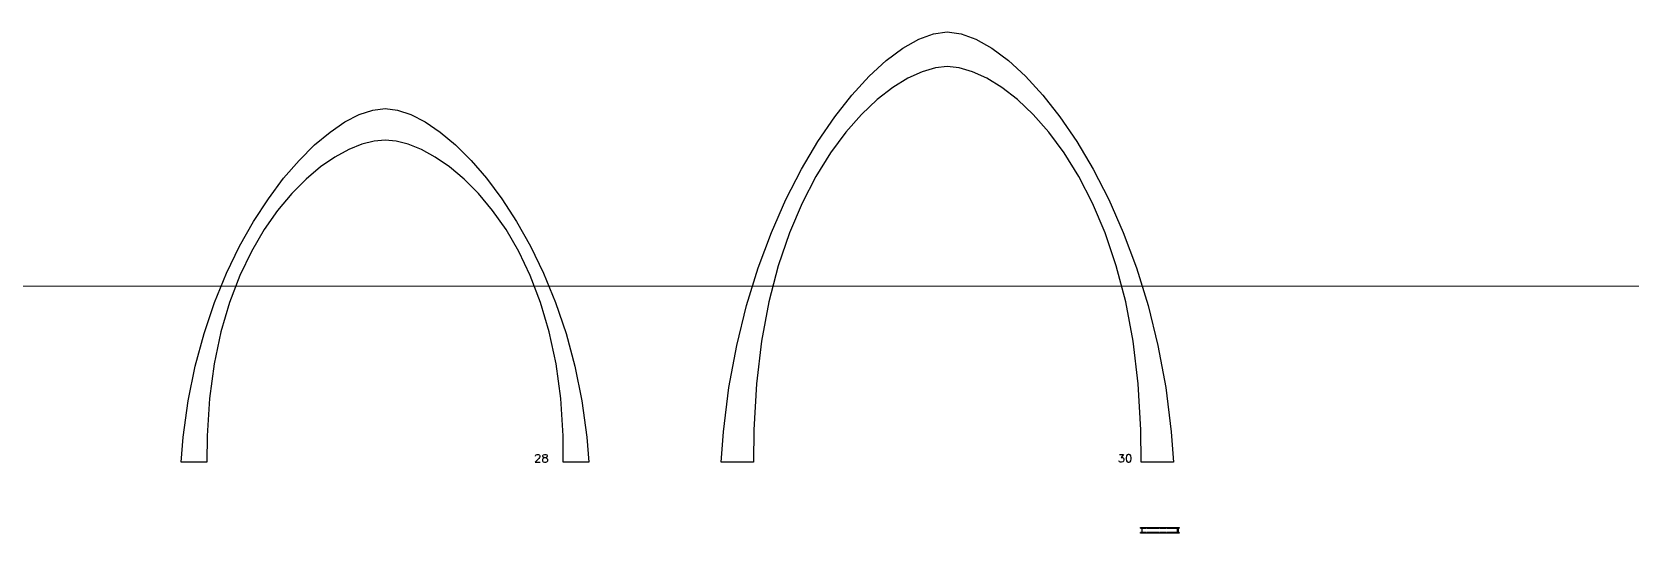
# Model space of a CAD drawing. Header units: inches. Extents: x -4 to 7866, y -130 to 1088.
# Drawn here: x 4378 to 6122, y -75 to 471 of the extents above; entities that cross this region are included whole.
import ezdxf

# ---------------------------------------------------------------- set-up
doc = ezdxf.new("R2010")
doc.units = ezdxf.units.IN
doc.header["$MEASUREMENT"] = 0
doc.layers.add('Drilling', color=7, linetype='Continuous', lineweight=13)

msp = doc.modelspace()

# ---------------------------------------------------------------- linework, layer by layer
for p, q in [((5589.23024, -70.1576), (5589.23024, -69.9076)), ((5589.23024, -69.9076), (5589.73024, -69.9076)), ((5589.23024, -74.6576), (5589.23024, -74.9076)), ((5589.23024, -74.9076), (5589.73024, -74.9076)), ((5589.73024, -69.9076), (5589.73024, -70.1576)), ((5589.73024, -74.9076), (5589.73024, -74.6576)), ((5628.86431, -69.9076), (5628.36431, -69.9076)), ((5628.36431, -69.9076), (5628.36431, -70.1576)), ((5628.36431, -74.9076), (5628.36431, -74.6576)), ((5628.86431, -74.9076), (5628.36431, -74.9076)), ((5628.86431, -70.1576), (5628.86431, -69.9076)), ((5628.86431, -74.6576), (5628.86431, -74.9076))]:
    msp.add_line(p, q)
for points in [[(5377.10482, 471.14515), (5392.0636, 469.13072), (5408.34338, 463.17044), (5425.66984, 453.38876), (5443.76864, 439.91016), (5462.36543, 422.8591), (5481.18588, 402.36006), (5499.95566, 378.5375), (5518.40041, 351.5159), (5536.24582, 321.41971), (5553.21753, 288.37342), (5569.04121, 252.50149), (5583.44252, 213.92839), (5596.14713, 172.77858), (5606.88069, 129.17655), (5615.36887, 83.24675), (5621.33733, 35.11366), (5623.73912, 1.86235), (5588.46382, 1.86235), (5588.25757, 37.29612), (5585.45918, 87.37427), (5579.86672, 133.81524), (5571.7818, 176.67509), (5561.50606, 216.0099), (5549.34113, 251.87574), (5535.58862, 284.32866), (5520.55017, 313.42473), (5504.5274, 339.22002), (5487.82193, 361.7706), (5470.7354, 381.13253), (5453.56943, 397.36188), (5436.62563, 410.51471), (5420.20565, 420.6471), (5404.61111, 427.8151), (5390.14362, 432.07479), (5377.10482, 433.48222), (5364.06603, 432.07479), (5349.59855, 427.8151), (5334.00402, 420.6471), (5317.58407, 410.51471), (5300.64032, 397.36188), (5283.47441, 381.13253), (5266.38798, 361.7706), (5249.68263, 339.22002), (5233.66002, 313.42473), (5218.62177, 284.32866), (5204.8695, 251.87574), (5192.70486, 216.0099), (5182.42946, 176.67509), (5174.34494, 133.81524), (5168.75293, 87.37427), (5165.95506, 37.29612), (5165.74921, 1.86235), (5130.47723, 1.86235), (5132.87864, 35.11366), (5138.84657, 83.24675), (5147.33429, 129.17655), (5158.06744, 172.77858), (5170.77167, 213.92839), (5185.17264, 252.50149), (5200.996, 288.37342), (5217.96741, 321.41971), (5235.81251, 351.5159), (5254.25697, 378.5375), (5273.02642, 402.36006), (5291.84654, 422.8591), (5310.44296, 439.91016), (5328.54135, 453.38876), (5345.86735, 463.17044), (5362.14663, 469.13072)], [(4763.70038, 387.62388), (4777.18362, 385.96802), (4791.85758, 381.06863), (4807.47497, 373.02802), (4823.7885, 361.94848), (4840.55091, 347.93232), (4857.51492, 331.08185), (4874.43324, 311.49936), (4891.05859, 289.28716), (4907.1437, 264.54755), (4922.44128, 237.38282), (4936.70406, 207.8953), (4949.68477, 176.18726), (4961.13611, 142.36103), (4970.81081, 106.51889), (4978.46159, 68.76316), (4983.84118, 29.19613), (4986.01062, 1.86235), (4958.15962, 1.86235), (4957.97553, 30.71351), (4955.40106, 71.48858), (4950.25579, 109.30219), (4942.81723, 144.20001), (4933.36293, 176.22767), (4922.17038, 205.43082), (4909.51713, 231.8551), (4895.68068, 255.54616), (4880.93857, 276.54963), (4865.56831, 294.91116), (4849.84743, 310.67641), (4834.05346, 323.891), (4818.4639, 334.60059), (4803.3563, 342.85081), (4789.00816, 348.68732), (4775.69701, 352.15575), (4763.70038, 353.30175), (4751.70322, 352.15575), (4738.39168, 348.68732), (4724.04326, 342.85081), (4708.93548, 334.60059), (4693.34585, 323.891), (4677.55187, 310.67641), (4661.83105, 294.91116), (4646.46091, 276.54963), (4631.71896, 255.54616), (4617.8827, 231.8551), (4605.22964, 205.43082), (4594.03729, 176.22767), (4584.58317, 144.20001), (4577.14478, 109.30219), (4571.99964, 71.48858), (4569.42524, 30.71351), (4569.24116, 1.86235), (4541.39016, 1.86235), (4543.55961, 29.19613), (4548.93919, 68.76316), (4556.58997, 106.51889), (4566.26466, 142.36103), (4577.716, 176.18726), (4590.6967, 207.8953), (4604.95949, 237.38282), (4620.25707, 264.54755), (4636.34218, 289.28716), (4652.96753, 311.49936), (4669.88585, 331.08185), (4686.84985, 347.93232), (4703.61226, 361.94848), (4719.9258, 373.02802), (4735.54318, 381.06863), (4750.21713, 385.96802)], [(4937.49941, 1.86235), (4939.10696, 1.86235), (4940.31262, 2.26424), (4940.71451, 2.66613), (4941.1164, 3.4699), (4941.1164, 4.67557), (4940.71451, 5.47934), (4939.91074, 6.28312), (4938.70507, 6.68501), (4937.09752, 7.0869), (4936.29374, 7.48878), (4935.89186, 8.29256), (4935.89186, 9.09634), (4936.29374, 9.90011), (4937.49941, 10.302), (4939.10696, 10.302), (4940.31262, 9.90011), (4940.71451, 9.09634), (4940.71451, 8.29256), (4940.31262, 7.48878), (4939.50885, 7.0869), (4937.9013, 6.68501), (4936.69563, 6.28312), (4935.89186, 5.47934), (4935.48997, 4.67557), (4935.48997, 3.4699), (4935.89186, 2.66613), (4936.29374, 2.26424)], [(5575.36714, 1.86235), (5576.5728, 2.26424), (5577.37658, 3.4699), (5577.77847, 5.47934), (5577.77847, 6.68501), (5577.37658, 8.69445), (5576.5728, 9.90011), (5575.36714, 10.302), (5574.56336, 10.302), (5573.3577, 9.90011), (5572.55392, 8.69445), (5572.15204, 6.68501), (5572.15204, 5.47934), (5572.55392, 3.4699), (5573.3577, 2.26424), (5574.56336, 1.86235)], [(5589.25524, -74.8451), (5589.70524, -74.8451), (5589.70524, -69.9701), (5589.25524, -69.9701)], [(5628.83931, -74.8451), (5628.38931, -74.8451), (5628.38931, -69.9701), (5628.83931, -69.9701)]]:
    msp.add_lwpolyline(points, close=True)
for points in [[(4927.8541, 8.29256), (4927.8541, 8.69445), (4928.25598, 9.49822), (4928.65787, 9.90011), (4929.46165, 10.302), (4931.0692, 10.302), (4931.87298, 9.90011), (4932.27486, 9.49822), (4932.67675, 8.69445), (4932.67675, 7.89067), (4932.27486, 7.0869), (4931.47109, 5.88123), (4927.45221, 1.86235), (4933.07864, 1.86235)], [(5564.91805, 10.302), (5569.33882, 10.302), (5566.92749, 7.0869), (5568.13316, 7.0869), (5568.93693, 6.68501), (5569.33882, 6.28312), (5569.74071, 5.07746), (5569.74071, 4.27368), (5569.33882, 3.06802), (5568.53504, 2.26424), (5567.32938, 1.86235), (5566.12372, 1.86235), (5564.91805, 2.26424), (5564.51616, 2.66613), (5564.11428, 3.4699)], [(5587.98024, -70.1576), (5587.98024, -69.4076), (5630.11431, -69.4076), (5630.11431, -70.1576)], [(5587.98024, -70.1576), (5589.23024, -70.1576)], [(5630.11431, -74.6576), (5630.11431, -75.4076), (5587.98024, -75.4076), (5587.98024, -74.6576)], [(5589.23024, -74.6576), (5587.98024, -74.6576)], [(5589.73024, -70.1576), (5593.73478, -70.1576)], [(5593.73478, -74.6576), (5589.73024, -74.6576)], [(5594.35978, -70.1576), (5601.23478, -70.1576)], [(5601.23478, -74.6576), (5594.35978, -74.6576)], [(5601.85978, -70.1576), (5608.73478, -70.1576)], [(5608.73478, -74.6576), (5601.85978, -74.6576)], [(5609.35978, -70.1576), (5616.23478, -70.1576)], [(5616.23478, -74.6576), (5609.35978, -74.6576)], [(5616.85978, -70.1576), (5623.73478, -70.1576)], [(5623.73478, -74.6576), (5616.85978, -74.6576)], [(5624.35978, -70.1576), (5628.36431, -70.1576)], [(5628.36431, -74.6576), (5624.35978, -74.6576)], [(5628.86431, -70.1576), (5630.11431, -70.1576)], [(5630.11431, -74.6576), (5628.86431, -74.6576)]]:
    msp.add_lwpolyline(points)
at = {"layer": 'Drilling', "color": 1}
msp.add_line((1272.75742, 193.86236), (6240.73329, 193.86236), dxfattribs=at)

doc.saveas('drawing.dxf')
